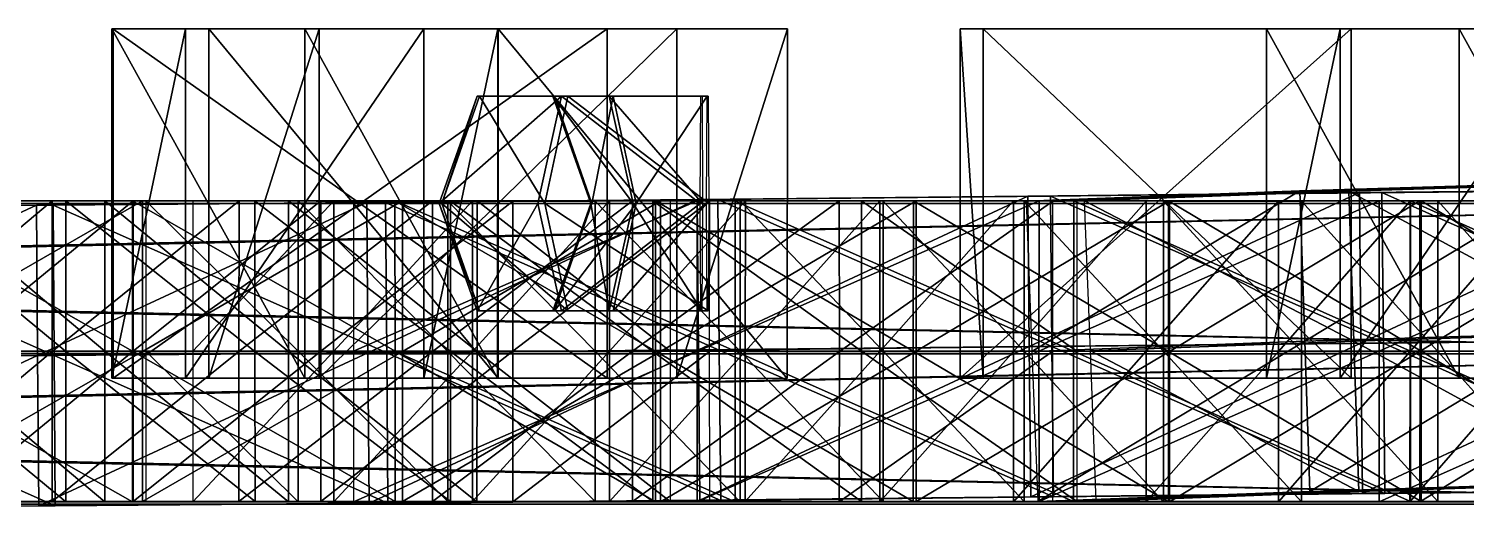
# Model space of a CAD drawing. Extents: x -19.9 to 19.9, y -0.9 to 0.5.
# Drawn here: x -5.544 to -1.533, y -0.859 to 0.488 of the extents above; entities that cross this region are included whole.
import ezdxf

# ---------------------------------------------------------------- set-up
doc = ezdxf.new("R2010")
doc.units = 0

# ---------------------------------------------------------------- blocks, each defined once
blk = doc.blocks.new('Cylinder_010_Cylinder_021')
mesh = blk.add_polyface()
corners = [(-3.9301, 0.487656, -2.436531), (-3.929927, -0.487716, -2.436224), (-5.308758, -0.487546, -3.232946), (-5.308637, 0.487882, -3.233216), (-5.309332, 0.487602, -1.640634), (-5.309088, -0.48747, -1.64092)]
mesh.append_faces([[corners[k] for k in face] for face in [(0, 1, 2), (0, 2, 3), (4, 5, 1), (4, 1, 0), (3, 2, 5), (3, 5, 4), (2, 1, 5), (0, 3, 4)]])
blk = doc.blocks.new('Cylinder_012_Cylinder_027')
mesh = blk.add_polyface()
corners = [(-4.774116, 0.487566, -6.815011), (-4.774213, -0.487567, -6.814941), (-4.236, -0.487627, -7.206044), (-4.235711, 0.487626, -7.206254), (-4.441497, -0.487628, -7.838738), (-4.441463, 0.487685, -7.838686), (-5.106657, -0.487685, -7.838561), (-5.106796, 0.487684, -7.838753), (-5.312214, -0.487686, -7.206199), (-5.312312, 0.487683, -7.20613)]
mesh.append_faces([[corners[k] for k in face] for face in [(0, 1, 2), (0, 2, 3), (3, 2, 4), (3, 4, 5), (5, 4, 6), (5, 6, 7), (2, 1, 8), (2, 8, 6), (6, 4, 2), (9, 8, 1), (9, 1, 0), (7, 6, 8), (7, 8, 9), (0, 3, 5), (0, 5, 7), (7, 9, 0)]])
blk = doc.blocks.new('Cylinder_025_Cylinder_026')
mesh = blk.add_polyface()
corners = [(-4.234879, 0.487496, 3.17496), (-4.234817, -0.487756, 3.174923), (-3.427716, -0.48793, 2.589065), (-3.42754, 0.4875, 2.588977), (-3.736157, -0.487783, 1.640006), (-3.73616, 0.487469, 1.64001), (-4.733552, -0.48775, 1.640181), (-4.733686, 0.48768, 1.640163), (-5.041942, -0.487756, 2.588665), (-5.041885, 0.487614, 2.588787)]
mesh.append_faces([[corners[k] for k in face] for face in [(0, 1, 2), (0, 2, 3), (3, 2, 4), (3, 4, 5), (5, 4, 6), (5, 6, 7), (2, 1, 8), (2, 8, 6), (6, 4, 2), (9, 8, 1), (9, 1, 0), (7, 6, 8), (7, 8, 9), (0, 3, 5), (0, 5, 7), (7, 9, 0)]])
blk = doc.blocks.new('Cylinder_15')
mesh = blk.add_polyface()
corners = [(-1.853935, 0.487446, -12.505883), (-1.854007, -0.487626, -12.50577), (-2.945234, -0.487684, -13.061962), (-2.945097, 0.487628, -13.061977), (-2.881007, 0.487688, -11.838905), (-2.881042, -0.487622, -11.838956)]
mesh.append_faces([[corners[k] for k in face] for face in [(0, 1, 2), (0, 2, 3), (4, 5, 1), (4, 1, 0), (3, 2, 5), (3, 5, 4), (2, 1, 5), (0, 3, 4)]])
blk = doc.blocks.new('Cylinder_25')
mesh = blk.add_polyface()
corners = [(-1.552496, 0.487686, 16.876183), (-1.552496, -0.487686, 16.876183), (-1.014473, -0.487686, 16.485287), (-1.01448, 0.487686, 16.485298), (-1.219978, -0.487686, 15.852816), (-1.219982, 0.487686, 15.85281), (-1.885022, -0.487686, 15.852821), (-1.885008, 0.487686, 15.852818), (-2.090522, -0.487686, 16.485296), (-2.090522, 0.487686, 16.485296)]
mesh.append_faces([[corners[k] for k in face] for face in [(0, 1, 2), (0, 2, 3), (3, 2, 4), (3, 4, 5), (5, 4, 6), (5, 6, 7), (2, 1, 8), (2, 8, 6), (6, 4, 2), (9, 8, 1), (9, 1, 0), (7, 6, 8), (7, 8, 9), (0, 3, 5), (0, 5, 7), (7, 9, 0)]])
blk = doc.blocks.new('NurbsCircle_NurbsCircle_020')
mesh = blk.add_polyface()
corners = [(-0.000002, -0.000122, -19.508322), (-19.508158, -0.000122, -19.508118), (-19.211432, -0.000115, -19.21167), (-0.000002, -0.00012, -19.088942), (0, -0.000122, -19.928183), (-19.804903, -0.000124, -19.804907), (0, -0.41976, -19.928177), (-19.804888, -0.419766, -19.805031), (0, -0.839402, -19.928154), (-19.804884, -0.839409, -19.805254), (-0.000002, -0.83941, -19.508417), (-19.508165, -0.839407, -19.508204), (0, -0.839408, -19.088911), (-19.211416, -0.839409, -19.211641), (0, -0.419762, -19.088926), (-19.211416, -0.419763, -19.211658), (-19.508535, -0.000125, -0.00003), (-19.088892, -0.000117, -0.000274), (-19.928183, -0.000124, 0.000094), (-19.928175, -0.419767, -0.000014), (-19.928175, -0.839403, -0.000002), (-19.508541, -0.839409, -0.000126), (-19.088907, -0.839416, 0.000106), (-19.0889, -0.419766, -0.000264), (-19.508165, -0.000126, 19.507933), (-19.21142, -0.000129, 19.21143), (-19.804884, -0.00013, 19.804907), (-19.80489, -0.419776, 19.804928), (-19.804884, -0.83941, 19.805067), (-19.508167, -0.839414, 19.508312), (-19.211416, -0.839416, 19.211571), (-19.21142, -0.419767, 19.211439), (0.000002, -0.000128, 19.50832), (0, -0.000128, 19.088814), (0.000002, -0.000128, 19.928061), (0, -0.419768, 19.928312), (0, -0.839416, 19.928202), (0, -0.839408, 19.508341), (0, -0.83941, 19.088964), (-0.000002, -0.419768, 19.08919), (19.508169, -0.000122, 19.508352), (19.211428, -0.000131, 19.211548), (19.804888, -0.000127, 19.805151), (19.804888, -0.419767, 19.805048), (19.804884, -0.839411, 19.805294), (19.508162, -0.839406, 19.508139), (19.211428, -0.839412, 19.211452), (19.211424, -0.419783, 19.211315), (19.508556, -0.000118, -0.000088), (19.08889, -0.000118, 0.000274), (19.928194, -0.000123, -0.000094), (19.928202, -0.419765, -0.000082), (19.928183, -0.839415, -0.000072), (19.508551, -0.83941, 0.000054), (19.088892, -0.839409, 0.000178), (19.088892, -0.419764, 0.000286), (19.508162, -0.000124, -19.508171), (19.211424, -0.000119, -19.211428), (19.804888, -0.000122, -19.80492), (19.804895, -0.419759, -19.804789), (19.804897, -0.839397, -19.805008), (19.50815, -0.839406, -19.508268), (19.211424, -0.839415, -19.21129), (19.211426, -0.419766, -19.211294)]
mesh.append_faces([[corners[k] for k in face] for face in [(0, 1, 2), (0, 2, 3), (4, 5, 1), (4, 1, 0), (6, 7, 5), (6, 5, 4), (8, 9, 7), (8, 7, 6), (10, 11, 9), (10, 9, 8), (12, 13, 11), (12, 11, 10), (14, 15, 13), (14, 13, 12), (3, 2, 15), (3, 15, 14), (1, 16, 17), (1, 17, 2), (5, 18, 16), (5, 16, 1), (7, 19, 18), (7, 18, 5), (9, 20, 19), (9, 19, 7), (11, 21, 20), (11, 20, 9), (13, 22, 21), (13, 21, 11), (15, 23, 22), (15, 22, 13), (2, 17, 23), (2, 23, 15), (16, 24, 25), (16, 25, 17), (18, 26, 24), (18, 24, 16), (19, 27, 26), (19, 26, 18), (20, 28, 27), (20, 27, 19), (21, 29, 28), (21, 28, 20), (22, 30, 29), (22, 29, 21), (23, 31, 30), (23, 30, 22), (17, 25, 31), (17, 31, 23), (24, 32, 33), (24, 33, 25), (26, 34, 32), (26, 32, 24), (27, 35, 34), (27, 34, 26), (28, 36, 35), (28, 35, 27), (29, 37, 36), (29, 36, 28), (30, 38, 37), (30, 37, 29), (31, 39, 38), (31, 38, 30), (25, 33, 39), (25, 39, 31), (32, 40, 41), (32, 41, 33), (34, 42, 40), (34, 40, 32), (35, 43, 42), (35, 42, 34), (36, 44, 43), (36, 43, 35), (37, 45, 44), (37, 44, 36), (38, 46, 45), (38, 45, 37), (39, 47, 46), (39, 46, 38), (33, 41, 47), (33, 47, 39), (40, 48, 49), (40, 49, 41), (42, 50, 48), (42, 48, 40), (43, 51, 50), (43, 50, 42), (44, 52, 51), (44, 51, 43), (45, 53, 52), (45, 52, 44), (46, 54, 53), (46, 53, 45), (47, 55, 54), (47, 54, 46), (41, 49, 55), (41, 55, 47), (48, 56, 57), (48, 57, 49), (50, 58, 56), (50, 56, 48), (51, 59, 58), (51, 58, 50), (52, 60, 59), (52, 59, 51), (53, 61, 60), (53, 60, 52), (54, 62, 61), (54, 61, 53), (55, 63, 62), (55, 62, 54), (49, 57, 63), (49, 63, 55), (56, 0, 3), (56, 3, 57), (58, 4, 0), (58, 0, 56), (59, 6, 4), (59, 4, 58), (60, 8, 6), (60, 6, 59), (61, 10, 8), (61, 8, 60), (62, 12, 10), (62, 10, 61), (63, 14, 12), (63, 12, 62), (57, 3, 14), (57, 14, 63)]])
blk = doc.blocks.new('NurbsPath_001_NurbsPath_002')
mesh = blk.add_polyface()
corners = [(-2.679892, 0.007349, -14.694789), (-1.928926, 0.03496, -14.558838), (-1.860494, 0.03457, -14.972998), (-2.598089, 0.007512, -15.106961), (-2.761333, 0.006905, -14.283016), (-1.997119, 0.03524, -14.144551), (-2.744935, -0.412596, -14.280466), (-1.983281, -0.384419, -14.142441), (-2.728658, -0.831965, -14.277806), (-1.96957, -0.80382, -14.140116), (-2.647095, -0.831394, -14.689538), (-1.901136, -0.803711, -14.554089), (-2.565646, -0.831175, -15.101108), (-1.832883, -0.803725, -14.968051), (-2.581924, -0.411445, -15.103807), (-1.84666, -0.384472, -14.970657), (-1.195341, 0.05775, -14.449759), (-1.140285, 0.057031, -14.866054), (-1.250647, 0.058053, -14.034012), (-1.239202, -0.361503, -14.032076), (-1.227395, -0.780754, -14.030052), (-1.172212, -0.781314, -14.445949), (-1.117329, -0.781651, -14.862045), (-1.128837, -0.362096, -14.863979), (-0.478897, 0.075683, -14.366166), (-0.436184, 0.075118, -14.783401), (-0.521732, 0.076473, -13.948477), (-0.512257, -0.343233, -13.946806), (-0.503196, -0.762936, -13.945134), (-0.460363, -0.763637, -14.362531), (-0.417535, -0.76407, -14.780202), (-0.427126, -0.344601, -14.781843)]
mesh.append_faces([[corners[k] for k in face] for face in [(0, 1, 2), (0, 2, 3), (4, 5, 1), (4, 1, 0), (6, 7, 5), (6, 5, 4), (8, 9, 7), (8, 7, 6), (10, 11, 9), (10, 9, 8), (12, 13, 11), (12, 11, 10), (14, 15, 13), (14, 13, 12), (3, 2, 15), (3, 15, 14), (1, 16, 17), (1, 17, 2), (5, 18, 16), (5, 16, 1), (7, 19, 18), (7, 18, 5), (9, 20, 19), (9, 19, 7), (11, 21, 20), (11, 20, 9), (13, 22, 21), (13, 21, 11), (15, 23, 22), (15, 22, 13), (2, 17, 23), (2, 23, 15), (16, 24, 25), (16, 25, 17), (18, 26, 24), (18, 24, 16), (19, 27, 26), (19, 26, 18), (20, 28, 27), (20, 27, 19), (21, 29, 28), (21, 28, 20), (22, 30, 29), (22, 29, 21), (23, 30, 22), (17, 25, 31), (17, 31, 23)]])
blk = doc.blocks.new('NurbsPath_003_NurbsPath_004')
mesh = blk.add_polyface()
corners = [(-4.579834, 0.007365, -10.252271), (-3.626369, 0.007326, -10.124521), (-3.573399, 0.007058, -10.540919), (-4.521641, 0.007211, -10.66772), (-4.637922, 0.007042, -9.836461), (-3.679458, 0.007125, -9.708239), (-4.638155, -0.412458, -9.836489), (-3.679567, -0.412492, -9.708262), (-4.637792, -0.832195, -9.83638), (-3.679208, -0.832111, -9.708282), (-4.579235, -0.832109, -10.251888), (-3.626358, -0.832027, -10.124448), (-4.521152, -0.831902, -10.667637), (-3.573271, -0.832062, -10.540784), (-4.521627, -0.412645, -10.667859), (-3.573277, -0.412324, -10.540701), (-2.676809, 0.007522, -10.008839), (-2.628471, 0.007249, -10.425822), (-2.724789, 0.007201, -9.59173), (-2.725368, -0.412419, -9.592182), (-2.724773, -0.832035, -9.591716), (-2.676558, -0.832191, -10.008816), (-2.628695, -0.831864, -10.42605), (-2.628823, -0.412247, -10.42591), (-1.775804, 0.007383, -9.487746), (-1.775803, -0.41223, -9.487415), (-1.776027, -0.832088, -9.487797)]
mesh.append_faces([[corners[k] for k in face] for face in [(0, 1, 2), (0, 2, 3), (4, 5, 1), (4, 1, 0), (6, 7, 5), (6, 5, 4), (8, 9, 7), (8, 7, 6), (10, 11, 9), (10, 9, 8), (12, 13, 11), (12, 11, 10), (14, 15, 13), (14, 13, 12), (3, 2, 15), (3, 15, 14), (1, 16, 17), (1, 17, 2), (5, 18, 16), (5, 16, 1), (7, 19, 18), (7, 18, 5), (9, 20, 19), (9, 19, 7), (11, 21, 20), (11, 20, 9), (13, 22, 21), (13, 21, 11), (15, 23, 22), (15, 22, 13), (2, 17, 23), (2, 23, 15), (19, 24, 18), (20, 25, 19), (21, 26, 20)]])
mesh = blk.add_polyface()
corners = [(-2.676809, 0.007522, -10.008839), (-1.732224, 0.007229, -9.905249), (-1.688655, 0.007198, -10.322454), (-2.628471, 0.007249, -10.425822), (-2.724789, 0.007201, -9.59173), (-1.775804, 0.007383, -9.487746), (-2.725368, -0.412419, -9.592182), (-1.775803, -0.41223, -9.487415), (-2.724773, -0.832035, -9.591716), (-1.776027, -0.832088, -9.487797), (-2.676558, -0.832191, -10.008816), (-1.732217, -0.832001, -9.905054), (-2.628695, -0.831864, -10.42605), (-1.688525, -0.832039, -10.322561), (-2.628823, -0.412247, -10.42591), (-1.68854, -0.412301, -10.322059), (-0.794087, 0.007293, -9.812357), (-0.754912, 0.007256, -10.230196), (-0.833017, 0.007447, -9.394573), (-0.833012, -0.412293, -9.394597), (-0.833234, -0.831909, -9.394984), (-0.793952, -0.832179, -9.812405), (-0.754774, -0.831976, -10.230546), (-0.754906, -0.41236, -10.230341), (0.172271, 0.007191, -10.148579), (0.137383, 0.007225, -9.730465), (0.102612, 0.007382, -9.312051), (0.102737, -0.412476, -9.31213), (0.102738, -0.831854, -9.311915), (0.137634, -0.832008, -9.730445)]
mesh.append_faces([[corners[k] for k in face] for face in [(0, 1, 2), (0, 2, 3), (4, 5, 1), (4, 1, 0), (6, 7, 5), (8, 9, 7), (10, 11, 9), (12, 13, 11), (12, 11, 10), (14, 15, 13), (14, 13, 12), (3, 2, 15), (3, 15, 14), (1, 16, 17), (1, 17, 2), (5, 18, 16), (5, 16, 1), (7, 19, 18), (7, 18, 5), (9, 20, 19), (9, 19, 7), (11, 21, 20), (11, 20, 9), (13, 22, 21), (13, 21, 11), (15, 23, 22), (15, 22, 13), (2, 17, 23), (2, 23, 15), (16, 24, 17), (18, 25, 16), (19, 26, 18), (20, 27, 19), (21, 28, 20), (22, 29, 21)]])
blk = doc.blocks.new('NurbsPath_004_NurbsPath_005')
mesh = blk.add_polyface()
corners = [(-2.724951, 0.02029, -4.751753), (-1.800202, 0.030236, -4.679734), (-1.768683, 0.030388, -5.098028), (-2.756708, 0.020256, -4.33358), (-1.831367, 0.03044, -4.261492), (-2.752355, -0.399356, -4.333319), (-1.82726, -0.389351, -4.260759), (-2.747884, -0.818966, -4.332935), (-1.822906, -0.808784, -4.26056), (-2.716478, -0.818994, -4.75141), (-1.79162, -0.808929, -4.679035), (-2.684837, -0.818898, -5.169941), (-1.759977, -0.809072, -5.097506), (-2.689301, -0.399407, -5.170563), (-1.764447, -0.389282, -5.097889), (-2.693539, 0.020444, -5.170584), (-0.881296, 0.039096, -4.613678), (-0.852991, 0.039246, -5.032156), (-0.909731, 0.039184, -4.194788), (-0.90585, -0.380606, -4.194654), (-0.901978, -0.799981, -4.194221), (-0.873662, -0.799832, -4.613235), (-0.845118, -0.800041, -5.03165), (-0.848762, -0.380128, -5.031718), (0.055361, 0.046833, -4.974715), (0.00576, 0.04696, -4.136546), (0.030731, 0.046926, -4.555211), (0.008682, -0.372772, -4.136251), (0.012082, -0.792148, -4.136129), (0.037182, -0.7923, -4.555209), (0.062148, -0.791977, -4.973753), (0.058638, -0.37278, -4.974357)]
mesh.append_faces([[corners[k] for k in face] for face in [(0, 1, 2), (3, 4, 1), (5, 6, 4), (7, 8, 6), (9, 10, 8), (11, 12, 10), (13, 14, 12), (15, 2, 14), (1, 16, 17), (1, 17, 2), (4, 18, 16), (4, 16, 1), (6, 19, 18), (6, 18, 4), (8, 20, 19), (8, 19, 6), (10, 21, 20), (10, 20, 8), (12, 22, 21), (12, 21, 10), (14, 23, 22), (14, 22, 12), (2, 17, 23), (2, 23, 14), (16, 24, 17), (18, 25, 26), (18, 26, 16), (19, 27, 25), (19, 25, 18), (20, 28, 27), (20, 27, 19), (21, 28, 20), (22, 29, 21), (23, 30, 22), (17, 31, 23)]])
mesh = blk.add_polyface()
corners = [(-6.422609, -0.010257, -4.981966), (-5.499041, -0.00427, -4.934233), (-5.476087, -0.004248, -5.353479), (-6.402638, -0.010596, -5.401206), (-6.44271, -0.010278, -4.56249), (-5.522224, -0.004173, -4.515417), (-6.440015, -0.430012, -4.562678), (-5.519537, -0.424029, -4.515246), (-6.437689, -0.849625, -4.562576), (-5.516375, -0.84352, -4.515069), (-6.417364, -0.849607, -4.981453), (-5.49319, -0.843616, -4.934009), (-6.397501, -0.849825, -5.400876), (-5.470236, -0.843594, -5.353249), (-6.400316, -0.430092, -5.400748), (-5.472922, -0.4241, -5.353359), (-4.575121, 0.002679, -4.880117), (-4.549067, 0.002586, -5.299357), (-4.601162, 0.002651, -4.461476), (-4.597768, -0.416724, -4.461113), (-4.594245, -0.836218, -4.461108), (-4.56796, -0.836309, -4.879805), (-4.542388, -0.836523, -5.298755), (-4.545551, -0.416788, -5.298875), (-3.650265, 0.010944, -4.819366), (-3.679173, 0.010914, -4.400544), (-3.675769, -0.408342, -4.400598), (-3.671537, -0.828192, -4.40022), (-3.642632, -0.828043, -4.818866)]
mesh.append_faces([[corners[k] for k in face] for face in [(0, 1, 2), (0, 2, 3), (4, 5, 1), (4, 1, 0), (6, 7, 5), (8, 9, 7), (10, 11, 9), (10, 9, 8), (12, 13, 11), (12, 11, 10), (14, 15, 13), (14, 13, 12), (3, 2, 15), (3, 15, 14), (1, 16, 17), (1, 17, 2), (5, 18, 16), (5, 16, 1), (7, 19, 18), (7, 18, 5), (9, 20, 19), (9, 19, 7), (11, 21, 20), (11, 20, 9), (13, 22, 21), (13, 21, 11), (15, 23, 22), (15, 22, 13), (2, 17, 23), (2, 23, 15), (18, 24, 16), (19, 25, 18), (20, 26, 19), (21, 27, 20), (22, 28, 21)]])
mesh = blk.add_polyface()
corners = [(-4.575121, 0.002679, -4.880117), (-3.650265, 0.010944, -4.819366), (-3.621361, 0.010977, -5.238011), (-4.549067, 0.002586, -5.299357), (-4.601162, 0.002651, -4.461476), (-3.679173, 0.010914, -4.400544), (-4.597768, -0.416724, -4.461113), (-3.675769, -0.408342, -4.400598), (-4.594245, -0.836218, -4.461108), (-3.671537, -0.828192, -4.40022), (-4.56796, -0.836309, -4.879805), (-3.642632, -0.828043, -4.818866), (-4.542388, -0.836523, -5.298755), (-3.613366, -0.828368, -5.237622), (-4.545551, -0.416788, -5.298875), (-3.617475, -0.408994, -5.238236), (-2.724951, 0.02029, -4.751753), (-2.693539, 0.020444, -5.170584), (-2.756708, 0.020256, -4.33358), (-2.752355, -0.399356, -4.333319), (-2.747884, -0.818966, -4.332935), (-2.716478, -0.818994, -4.75141), (-2.684837, -0.818898, -5.169941), (-2.689301, -0.399407, -5.170563), (-1.768683, 0.030388, -5.098028), (-1.800202, 0.030236, -4.679734), (-1.831367, 0.03044, -4.261492), (-1.82726, -0.389351, -4.260759), (-1.822906, -0.808784, -4.26056), (-1.79162, -0.808929, -4.679035), (-1.759977, -0.809072, -5.097506), (-1.764447, -0.389282, -5.097889)]
mesh.append_faces([[corners[k] for k in face] for face in [(0, 1, 2), (0, 2, 3), (4, 5, 1), (6, 7, 5), (8, 9, 7), (10, 11, 9), (12, 13, 11), (14, 15, 13), (14, 13, 12), (3, 2, 15), (3, 15, 14), (1, 16, 17), (1, 17, 2), (5, 18, 16), (5, 16, 1), (7, 19, 18), (7, 18, 5), (9, 20, 19), (9, 19, 7), (11, 21, 20), (11, 20, 9), (13, 22, 21), (13, 21, 11), (15, 23, 22), (15, 22, 13), (2, 17, 23), (2, 23, 15), (16, 24, 17), (18, 25, 16), (19, 26, 18), (20, 27, 19), (21, 28, 20), (22, 29, 21), (23, 30, 22), (17, 31, 23)]])
mesh = blk.add_polyface()
corners = [(-9.177086, -0.441712, -5.503768), (-8.251921, -0.438721, -5.476091), (-8.250541, -0.858811, -5.476132), (-8.267905, -0.019355, -5.056826), (-7.345603, -0.015526, -5.02289), (-7.328493, -0.015393, -5.44201), (-8.253766, -0.019699, -5.476425), (-8.28168, -0.019248, -4.637404), (-7.362247, -0.01542, -4.603345), (-8.279951, -0.438982, -4.63731), (-7.360515, -0.434919, -4.603197), (-8.278694, -0.858361, -4.637174), (-7.358659, -0.854532, -4.60322), (-8.264679, -0.858706, -5.056533), (-7.34143, -0.854516, -5.022398), (-7.324552, -0.854619, -5.441761), (-7.326404, -0.435244, -5.441975), (-6.422609, -0.010257, -4.981966), (-6.402638, -0.010596, -5.401206), (-6.44271, -0.010278, -4.56249), (-6.440015, -0.430012, -4.562678), (-6.437689, -0.849625, -4.562576), (-6.417364, -0.849607, -4.981453), (-6.397501, -0.849825, -5.400876), (-6.400316, -0.430092, -5.400748), (-5.522224, -0.004173, -4.515417), (-5.519537, -0.424029, -4.515246)]
mesh.append_faces([[corners[k] for k in face] for face in [(0, 1, 2), (3, 4, 5), (3, 5, 6), (7, 8, 4), (7, 4, 3), (9, 10, 8), (9, 8, 7), (11, 12, 10), (11, 10, 9), (13, 14, 12), (13, 12, 11), (2, 15, 14), (2, 14, 13), (1, 16, 15), (1, 15, 2), (6, 5, 16), (6, 16, 1), (4, 17, 18), (4, 18, 5), (8, 19, 17), (8, 17, 4), (10, 20, 19), (10, 19, 8), (12, 21, 20), (12, 20, 10), (14, 22, 21), (14, 21, 12), (15, 23, 22), (15, 22, 14), (16, 24, 23), (16, 23, 15), (5, 18, 24), (5, 24, 16), (20, 25, 19), (21, 26, 20)]])
blk = doc.blocks.new('NurbsPath_006_NurbsPath_007')
mesh = blk.add_polyface()
corners = [(-5.976047, 0.007124, -0.048292), (-5.240987, 0.007105, -0.076334), (-5.255209, 0.007187, -0.495906), (-5.994088, 0.007326, -0.467668), (-5.958122, 0.00716, 0.370726), (-5.227118, 0.007259, 0.342756), (-5.958236, -0.412697, 0.370761), (-5.226755, -0.412595, 0.342856), (-5.957998, -0.831719, 0.370741), (-5.226869, -0.831735, 0.342652), (-5.976034, -0.832111, -0.048817), (-5.240741, -0.832129, -0.076439), (-5.993846, -0.832026, -0.467593), (-5.254846, -0.832284, -0.495949), (-5.993847, -0.412649, -0.467748), (-5.254854, -0.412429, -0.495568), (-4.511839, 0.00721, -0.098126), (-4.522368, 0.007294, -0.517537), (-4.501071, 0.007367, 0.321405), (-4.501073, -0.412488, 0.321501), (-4.501304, -0.831748, 0.321474), (-4.511594, -0.832022, -0.09817), (-4.522247, -0.831943, -0.517521), (-4.522251, -0.412442, -0.517438), (-3.795805, 0.007164, -0.53262), (-3.795677, -0.832308, -0.532847), (-3.795677, -0.412214, -0.53306)]
mesh.append_faces([[corners[k] for k in face] for face in [(0, 1, 2), (0, 2, 3), (4, 5, 1), (4, 1, 0), (6, 7, 5), (6, 5, 4), (8, 9, 7), (8, 7, 6), (10, 11, 9), (10, 9, 8), (12, 13, 11), (12, 11, 10), (14, 15, 13), (14, 13, 12), (3, 2, 15), (3, 15, 14), (1, 16, 17), (1, 17, 2), (5, 18, 16), (5, 16, 1), (7, 19, 18), (7, 18, 5), (9, 20, 19), (9, 19, 7), (11, 21, 20), (11, 20, 9), (13, 22, 21), (13, 21, 11), (15, 23, 22), (15, 22, 13), (2, 17, 23), (2, 23, 15), (16, 24, 17), (23, 25, 22), (17, 26, 23)]])
mesh = blk.add_polyface()
corners = [(-4.511839, 0.00721, -0.098126), (-3.788731, 0.0072, -0.113371), (-3.795805, 0.007164, -0.53262), (-4.501071, 0.007367, 0.321405), (-3.781304, 0.007356, 0.30624), (-4.501073, -0.412488, 0.321501), (-3.781536, -0.412738, 0.306216), (-4.501304, -0.831748, 0.321474), (-3.781178, -0.832237, 0.306373), (-4.511594, -0.832022, -0.09817), (-3.788366, -0.831914, -0.113296), (-4.522247, -0.831943, -0.517521), (-3.795677, -0.832308, -0.532847), (-4.522251, -0.412442, -0.517438), (-3.795677, -0.412214, -0.53306), (-4.522368, 0.007294, -0.517537), (-3.072006, 0.007194, -0.122669), (-3.075976, 0.007276, -0.54242), (-3.068034, 0.007586, 0.296725), (-3.068032, -0.412389, 0.296821), (-3.068027, -0.831887, 0.296676), (-3.07188, -0.832041, -0.122714), (-3.076209, -0.831958, -0.542411), (-3.07621, -0.41246, -0.542624), (-2.363721, 0.007274, -0.546762), (-2.362731, 0.00731, -0.127166), (-2.361495, -0.832126, 0.292388), (-2.362604, -0.832045, -0.127212), (-2.363834, -0.832199, -0.54687), (-2.363716, -0.412583, -0.546965)]
mesh.append_faces([[corners[k] for k in face] for face in [(0, 1, 2), (3, 4, 1), (3, 1, 0), (5, 6, 4), (5, 4, 3), (7, 8, 6), (7, 6, 5), (9, 10, 8), (9, 8, 7), (11, 12, 10), (11, 10, 9), (13, 14, 12), (15, 2, 14), (1, 16, 17), (1, 17, 2), (4, 18, 16), (4, 16, 1), (6, 19, 18), (6, 18, 4), (8, 20, 19), (8, 19, 6), (10, 21, 20), (10, 20, 8), (12, 22, 21), (12, 21, 10), (14, 23, 22), (14, 22, 12), (2, 17, 23), (2, 23, 14), (16, 24, 17), (18, 25, 16), (21, 26, 20), (22, 27, 21), (23, 28, 22), (17, 29, 23)]])
mesh = blk.add_polyface()
corners = [(-3.072006, 0.007194, -0.122669), (-2.362731, 0.00731, -0.127166), (-2.363721, 0.007274, -0.546762), (-3.068034, 0.007586, 0.296725), (-2.361499, 0.007226, 0.292374), (-3.068032, -0.412389, 0.296821), (-2.361261, -0.412511, 0.292534), (-3.068027, -0.831887, 0.296676), (-2.361495, -0.832126, 0.292388), (-3.07188, -0.832041, -0.122714), (-2.362604, -0.832045, -0.127212), (-3.076209, -0.831958, -0.542411), (-2.363834, -0.832199, -0.54687), (-3.07621, -0.41246, -0.542624), (-2.363716, -0.412583, -0.546965), (-3.075976, 0.007276, -0.54242), (-1.660546, 0.00731, -0.126678), (-1.659033, 0.007511, -0.546305), (-1.662417, 0.007226, 0.293066), (-1.662176, -0.412212, 0.292866), (-1.662292, -0.832247, 0.292959), (-1.660779, -0.832105, -0.126668), (-1.659148, -0.83196, -0.546114), (-1.659388, -0.412224, -0.546392), (-0.962501, 0.007156, -0.54153), (-0.966642, 0.007429, -0.121576), (-0.971015, 0.00711, 0.29802), (-0.971125, -0.832304, 0.297852), (-0.970895, -0.412566, 0.298176), (-0.966989, -0.831923, -0.121926), (-0.962737, -0.832376, -0.541282), (-0.962853, -0.412343, -0.541738)]
mesh.append_faces([[corners[k] for k in face] for face in [(0, 1, 2), (3, 4, 1), (5, 6, 4), (5, 4, 3), (7, 8, 6), (7, 6, 5), (9, 10, 8), (11, 12, 10), (13, 14, 12), (15, 2, 14), (1, 16, 17), (1, 17, 2), (4, 18, 16), (4, 16, 1), (6, 19, 18), (6, 18, 4), (8, 20, 19), (8, 19, 6), (10, 21, 20), (10, 20, 8), (12, 22, 21), (12, 21, 10), (14, 23, 22), (14, 22, 12), (2, 17, 23), (2, 23, 14), (16, 24, 17), (18, 25, 16), (19, 26, 18), (20, 27, 28), (20, 28, 19), (21, 27, 20), (22, 29, 21), (23, 30, 22), (17, 31, 23)]])
mesh = blk.add_polyface()
corners = [(-1.660546, 0.00731, -0.126678), (-0.966642, 0.007429, -0.121576), (-0.962501, 0.007156, -0.54153), (-1.662417, 0.007226, 0.293066), (-0.971015, 0.00711, 0.29802), (-1.662176, -0.412212, 0.292866), (-0.970895, -0.412566, 0.298176), (-1.660779, -0.832105, -0.126668), (-0.966989, -0.831923, -0.121926), (-0.971125, -0.832304, 0.297852), (-1.659148, -0.83196, -0.546114), (-0.962737, -0.832376, -0.541282), (-1.659388, -0.412224, -0.546392), (-0.962853, -0.412343, -0.541738), (-1.659033, 0.007511, -0.546305), (-0.281003, 0.007078, -0.112814), (-0.274605, 0.007162, -0.532146), (-0.287999, 0.007294, 0.30669), (-0.287643, -0.412563, 0.30697), (-0.287757, -0.832001, 0.306827), (-0.281355, -0.832214, -0.112924), (-0.274715, -0.832311, -0.532492), (-0.274363, -0.412394, -0.532227), (0.404314, 0.00729, -0.519828), (0.386981, 0.007182, 0.319322), (0.39541, 0.007384, -0.100284), (0.387107, -0.412377, 0.319122), (0.386869, -0.832351, 0.319214), (0.39542, -0.831968, -0.100512), (0.404324, -0.831947, -0.520112), (0.4042, -0.41197, -0.519972)]
mesh.append_faces([[corners[k] for k in face] for face in [(0, 1, 2), (3, 4, 1), (5, 6, 4), (7, 8, 9), (10, 11, 8), (12, 13, 11), (14, 2, 13), (1, 15, 16), (1, 16, 2), (4, 17, 15), (4, 15, 1), (6, 18, 17), (6, 17, 4), (9, 19, 18), (9, 18, 6), (8, 20, 19), (8, 19, 9), (11, 21, 20), (11, 20, 8), (13, 22, 21), (13, 21, 11), (2, 16, 22), (2, 22, 13), (15, 23, 16), (17, 24, 25), (17, 25, 15), (18, 26, 24), (18, 24, 17), (19, 27, 26), (19, 26, 18), (20, 28, 27), (20, 27, 19), (21, 28, 20), (22, 29, 21), (16, 30, 22)]])
blk = doc.blocks.new('NurbsPath_011_NurbsPath_012')
mesh = blk.add_polyface()
corners = [(-6.452138, 0.007372, 4.714024), (-5.965064, 0.007262, 4.729688), (-5.949949, 0.00723, 4.310446), (-6.463792, 0.00705, 5.133661), (-5.980653, 0.007178, 5.149226), (-6.46362, -0.412567, 5.133279), (-5.980658, -0.412556, 5.148961), (-6.463914, -0.832124, 5.133374), (-5.980421, -0.831936, 5.148879), (-6.452202, -0.832099, 4.713921), (-5.965246, -0.831849, 4.729759), (-6.440784, -0.832133, 4.294527), (-5.949776, -0.831888, 4.310518), (-6.440721, -0.41228, 4.294548), (-5.950009, -0.412269, 4.310605), (-6.440722, 0.006977, 4.294394), (-5.459423, 0.007156, 4.750658), (-5.440671, 0.007123, 4.331398), (-5.478711, 0.007192, 5.169743), (-5.478651, -0.412601, 5.169837), (-5.478713, -0.831982, 5.169873), (-5.45961, -0.832373, 4.750431), (-5.440496, -0.83229, 4.331347), (-5.440671, -0.412672, 4.331551), (-4.913006, 0.007138, 4.357243), (-4.935273, 0.007292, 4.776403), (-4.957842, -0.412705, 5.195545), (-4.957602, 0.007268, 5.195389), (-4.958082, -0.832026, 5.195403), (-4.935397, -0.83212, 4.776478), (-4.91295, -0.831975, 4.357313), (-4.913125, -0.412538, 4.357518)]
mesh.append_faces([[corners[k] for k in face] for face in [(0, 1, 2), (3, 4, 1), (5, 6, 4), (7, 8, 6), (9, 10, 8), (11, 12, 10), (13, 14, 12), (13, 12, 11), (15, 2, 14), (1, 16, 17), (1, 17, 2), (4, 18, 16), (4, 16, 1), (6, 19, 18), (6, 18, 4), (8, 20, 19), (8, 19, 6), (10, 21, 20), (10, 20, 8), (12, 22, 21), (12, 21, 10), (14, 23, 22), (14, 22, 12), (2, 17, 23), (2, 23, 14), (16, 24, 17), (18, 25, 16), (19, 26, 27), (19, 27, 18), (20, 28, 26), (20, 26, 19), (21, 28, 20), (22, 29, 21), (23, 30, 22), (17, 31, 23)]])
mesh = blk.add_polyface()
corners = [(-5.459423, 0.007156, 4.750658), (-4.935273, 0.007292, 4.776403), (-4.913006, 0.007138, 4.357243), (-5.478711, 0.007192, 5.169743), (-4.957602, 0.007268, 5.195389), (-5.45961, -0.832373, 4.750431), (-4.935397, -0.83212, 4.776478), (-4.958082, -0.832026, 5.195403), (-5.440496, -0.83229, 4.331347), (-4.91295, -0.831975, 4.357313), (-5.440671, -0.412672, 4.331551), (-4.913125, -0.412538, 4.357518), (-5.440671, 0.007123, 4.331398), (-4.392735, 0.007611, 4.807285), (-4.367425, 0.007101, 4.388343), (-4.417984, 0.007349, 5.226286), (-4.957842, -0.412705, 5.195545), (-4.417868, -0.412507, 5.226263), (-4.41793, -0.831886, 5.225821), (-4.392738, -0.832097, 4.807478), (-4.367252, -0.831956, 4.388292), (-4.367128, -0.412516, 4.388379), (-3.831388, 0.007337, 4.843421), (-3.803037, 0.007182, 4.424695), (-3.859739, 0.007312, 5.262259), (-3.859978, -0.412185, 5.262177), (-3.860041, -0.831804, 5.262096), (-3.831391, -0.832194, 4.843251), (-3.803103, -0.831931, 4.424592), (-3.802922, -0.412493, 4.424554)]
mesh.append_faces([[corners[k] for k in face] for face in [(0, 1, 2), (3, 4, 1), (5, 6, 7), (8, 9, 6), (10, 11, 9), (12, 2, 11), (1, 13, 14), (1, 14, 2), (4, 15, 13), (4, 13, 1), (16, 17, 15), (16, 15, 4), (7, 18, 17), (7, 17, 16), (6, 19, 18), (6, 18, 7), (9, 20, 19), (9, 19, 6), (11, 21, 20), (11, 20, 9), (2, 14, 21), (2, 21, 11), (13, 22, 23), (13, 23, 14), (15, 24, 22), (15, 22, 13), (17, 25, 24), (17, 24, 15), (18, 26, 25), (18, 25, 17), (19, 27, 26), (19, 26, 18), (20, 27, 19), (21, 28, 20), (14, 29, 21)]])
mesh = blk.add_polyface()
corners = [(-4.367252, -0.831956, 4.388292), (-3.803103, -0.831931, 4.424592), (-3.831391, -0.832194, 4.843251), (-4.367128, -0.412516, 4.388379), (-3.802922, -0.412493, 4.424554), (-4.367425, 0.007101, 4.388343), (-3.803037, 0.007182, 4.424695), (-3.831388, 0.007337, 4.843421), (-3.251654, 0.007184, 4.884507), (-3.220798, 0.007269, 4.466127), (-3.859739, 0.007312, 5.262259), (-3.282508, 0.007694, 5.302947), (-3.859978, -0.412185, 5.262177), (-3.282453, -0.412695, 5.302983), (-3.860041, -0.831804, 5.262096), (-3.282572, -0.832073, 5.302842), (-3.251538, -0.832408, 4.884459), (-3.220564, -0.831845, 4.465959), (-3.220563, -0.412407, 4.466162), (-2.653115, 0.006914, 4.930429), (-2.619756, 0.007358, 4.512094), (-2.686592, 0.006951, 5.348705), (-2.686831, -0.412189, 5.348981), (-2.686954, -0.832224, 5.34878), (-2.652998, -0.832317, 4.930439), (-2.61958, -0.831993, 4.512163), (-2.620052, -0.41214, 4.512491)]
mesh.append_faces([[corners[k] for k in face] for face in [(0, 1, 2), (3, 4, 1), (5, 6, 4), (7, 8, 9), (7, 9, 6), (10, 11, 8), (10, 8, 7), (12, 13, 11), (12, 11, 10), (14, 15, 13), (14, 13, 12), (2, 16, 15), (2, 15, 14), (1, 17, 16), (1, 16, 2), (4, 18, 17), (4, 17, 1), (6, 9, 18), (6, 18, 4), (8, 19, 20), (8, 20, 9), (11, 21, 19), (11, 19, 8), (13, 22, 21), (13, 21, 11), (15, 23, 22), (15, 22, 13), (16, 24, 23), (16, 23, 15), (17, 25, 24), (17, 24, 16), (18, 26, 25), (18, 25, 17), (9, 20, 26), (9, 26, 18)]])
blk = doc.blocks.new('NurbsPath_013_NurbsPath_014')
mesh = blk.add_polyface()
corners = [(-6.770976, 0.007178, 14.553493), (-6.290776, 0.007158, 14.525583), (-6.318428, 0.007423, 14.106853), (-6.791944, 0.007083, 14.134474), (-6.749649, 0.007152, 14.972523), (-6.263124, 0.007252, 14.944201), (-6.749882, -0.412524, 14.972493), (-6.263352, -0.412427, 14.943992), (-6.749399, -0.8322, 14.972599), (-6.26335, -0.83228, 14.944149), (-6.770615, -0.832174, 14.553811), (-6.29053, -0.832137, 14.525663), (-6.792172, -0.832213, 14.134539), (-6.318415, -0.831993, 14.106929), (-6.792179, -0.412593, 14.134442), (-6.318549, -0.412374, 14.107062), (-5.798133, 0.006661, 14.489271), (-5.832004, 0.007221, 14.071136), (-5.764631, 0.007227, 14.907402), (-5.764507, -0.412209, 14.907436), (-5.764497, -0.832122, 14.907234), (-5.798246, -0.831798, 14.489403), (-5.831985, -0.83243, 14.070908), (-5.831988, -0.412517, 14.070578), (-5.292701, 0.007227, 14.444973), (-5.332056, 0.007431, 14.027033), (-5.2531, 0.007201, 14.862445), (-5.253105, -0.412119, 14.862718), (-5.253329, -0.831916, 14.862329), (-5.292577, -0.832245, 14.445049), (-5.332281, -0.832221, 14.02704), (-5.332168, -0.412068, 14.027065), (-4.819197, -0.832135, 13.97526)]
mesh.append_faces([[corners[k] for k in face] for face in [(0, 1, 2), (0, 2, 3), (4, 5, 1), (4, 1, 0), (6, 7, 5), (6, 5, 4), (8, 9, 7), (8, 7, 6), (10, 11, 9), (10, 9, 8), (12, 13, 11), (12, 11, 10), (14, 15, 13), (3, 2, 15), (1, 16, 17), (1, 17, 2), (5, 18, 16), (5, 16, 1), (7, 19, 18), (7, 18, 5), (9, 20, 19), (9, 19, 7), (11, 21, 20), (11, 20, 9), (13, 22, 21), (13, 21, 11), (15, 23, 22), (15, 22, 13), (2, 17, 23), (2, 23, 15), (16, 24, 25), (16, 25, 17), (18, 26, 24), (18, 24, 16), (19, 27, 26), (19, 26, 18), (20, 28, 27), (20, 27, 19), (21, 29, 28), (21, 28, 20), (22, 30, 29), (22, 29, 21), (23, 31, 30), (23, 30, 22), (17, 25, 31), (17, 31, 23), (31, 32, 30)]])
mesh = blk.add_polyface()
corners = [(-5.292701, 0.007227, 14.444973), (-4.774354, 0.007134, 14.392401), (-4.819561, 0.007336, 13.975063), (-5.332056, 0.007431, 14.027033), (-5.2531, 0.007201, 14.862445), (-4.729383, 0.007224, 14.80961), (-5.253105, -0.412119, 14.862718), (-4.7295, -0.41233, 14.809705), (-5.253329, -0.831916, 14.862329), (-4.729603, -0.83201, 14.809322), (-5.292577, -0.832245, 14.445049), (-4.774697, -0.832161, 14.392344), (-5.332281, -0.832221, 14.02704), (-4.819197, -0.832135, 13.97526), (-5.332168, -0.412068, 14.027065), (-4.819325, -0.412581, 13.975519), (-4.243572, 0.00733, 14.331648), (-4.293438, 0.007357, 13.914945), (-4.193456, 0.007068, 14.748013), (-4.193101, -0.412433, 14.748411), (-4.193093, -0.832168, 14.748153), (-4.243324, -0.832084, 14.331855), (-4.293552, -0.832177, 13.915192), (-4.293317, -0.41262, 13.9151), (-3.699396, 0.007228, 14.26294), (-3.754518, 0.007193, 13.846663), (-3.644272, 0.007197, 14.679093), (-3.644388, -0.41248, 14.679071), (-3.644259, -0.832096, 14.678986), (-3.699392, -0.832306, 14.263186), (-3.754753, -0.832042, 13.847028), (-3.754512, -0.412306, 13.84682)]
mesh.append_faces([[corners[k] for k in face] for face in [(0, 1, 2), (0, 2, 3), (4, 5, 1), (4, 1, 0), (6, 7, 5), (6, 5, 4), (8, 9, 7), (8, 7, 6), (10, 11, 9), (10, 9, 8), (12, 13, 11), (12, 11, 10), (14, 15, 13), (3, 2, 15), (3, 15, 14), (1, 16, 17), (1, 17, 2), (5, 18, 16), (5, 16, 1), (7, 19, 18), (7, 18, 5), (9, 20, 19), (9, 19, 7), (11, 21, 20), (11, 20, 9), (13, 22, 21), (13, 21, 11), (15, 23, 22), (15, 22, 13), (2, 17, 23), (2, 23, 15), (16, 24, 25), (16, 25, 17), (18, 26, 24), (18, 24, 16), (19, 27, 26), (19, 26, 18), (20, 28, 27), (20, 27, 19), (21, 29, 28), (21, 28, 20), (22, 30, 29), (22, 29, 21), (23, 31, 30), (23, 30, 22), (17, 25, 31), (17, 31, 23)]])
blk = doc.blocks.new('NurbsPath_016_NurbsPath_017')
mesh = blk.add_polyface()
corners = [(-5.151411, 0.00741, 9.231417), (-4.742597, 0.007074, 9.175402), (-4.792354, 0.007338, 8.758829), (-5.216569, 0.00702, 8.817234), (-5.08602, 0.007381, 9.646259), (-4.693437, 0.007228, 9.59246), (-5.086379, -0.412236, 9.646295), (-4.693551, -0.412508, 9.592199), (-5.086141, -0.83251, 9.646509), (-4.693427, -0.832364, 9.592051), (-5.151409, -0.832063, 9.231727), (-4.74307, -0.832219, 9.175533), (-5.216562, -0.831916, 8.817184), (-4.792231, -0.832311, 8.758895), (-5.216805, -0.412717, 8.817029), (-4.792355, -0.412456, 8.758918), (-4.340211, 0.007169, 9.135622), (-4.374582, 0.007012, 8.717418), (-4.306315, 0.007318, 9.553461), (-4.306197, -0.412534, 9.553672), (-4.306431, -0.832032, 9.553645), (-4.340801, -0.832365, 9.13545), (-4.374459, -0.831983, 8.717252), (-4.374462, -0.412485, 8.717336), (-3.943767, 0.007209, 9.109913), (-3.963947, 0.006996, 8.690804), (-3.923713, 0.007247, 9.529268), (-3.923708, -0.412313, 9.529183), (-3.943529, -0.832202, 9.109875), (-3.92347, -0.83193, 9.529164), (-3.963823, -0.832, 8.690879), (-3.963822, -0.412086, 8.69084)]
mesh.append_faces([[corners[k] for k in face] for face in [(0, 1, 2), (0, 2, 3), (4, 5, 1), (4, 1, 0), (6, 7, 5), (6, 5, 4), (8, 9, 7), (8, 7, 6), (10, 11, 9), (10, 9, 8), (12, 13, 11), (12, 11, 10), (14, 15, 13), (14, 13, 12), (3, 2, 15), (3, 15, 14), (1, 16, 17), (1, 17, 2), (5, 18, 16), (5, 16, 1), (7, 19, 18), (7, 18, 5), (9, 20, 19), (9, 19, 7), (11, 21, 20), (11, 20, 9), (13, 22, 21), (13, 21, 11), (15, 23, 22), (15, 22, 13), (2, 17, 23), (2, 23, 15), (16, 24, 25), (16, 25, 17), (18, 26, 24), (18, 24, 16), (19, 27, 26), (19, 26, 18), (20, 27, 19), (21, 28, 29), (21, 29, 20), (22, 30, 28), (22, 28, 21), (23, 31, 30), (23, 30, 22), (17, 25, 31), (17, 31, 23)]])
mesh = blk.add_polyface()
corners = [(-4.306431, -0.832032, 9.553645), (-3.92347, -0.83193, 9.529164), (-3.923708, -0.412313, 9.529183), (-3.943767, 0.007209, 9.109913), (-3.551953, 0.007142, 9.097535), (-3.559012, 0.007286, 8.67804), (-3.963947, 0.006996, 8.690804), (-3.923713, 0.007247, 9.529268), (-3.544534, 0.007178, 9.517216), (-3.545005, -0.412675, 9.517012), (-3.545123, -0.831997, 9.517046), (-3.943529, -0.832202, 9.109875), (-3.552182, -0.832213, 9.097427), (-3.963823, -0.832, 8.690879), (-3.559132, -0.832305, 8.678226), (-3.963822, -0.412086, 8.69084), (-3.559132, -0.412333, 8.678135), (-3.164741, 0.007499, 9.096569), (-3.16012, 0.00675, 8.677029), (-3.169245, 0.007178, 9.516223), (-3.169366, -0.412561, 9.516495), (-3.169363, -0.832297, 9.516473), (-3.164618, -0.831736, 9.09652), (-3.160232, -0.83201, 8.677042), (-3.159998, -0.412335, 8.676889), (-2.78166, 0.007564, 9.105995), (-2.766309, 0.00717, 8.6866), (-2.796415, 0.007185, 9.525343), (-2.796528, -0.412555, 9.525199), (-2.796648, -0.832111, 9.525528), (-2.781774, -0.83197, 9.106068), (-2.766426, -0.831945, 8.686548), (-2.766429, -0.412149, 8.686514)]
mesh.append_faces([[corners[k] for k in face] for face in [(0, 1, 2), (3, 4, 5), (3, 5, 6), (7, 8, 4), (7, 4, 3), (2, 9, 8), (2, 8, 7), (1, 10, 9), (1, 9, 2), (11, 12, 10), (11, 10, 1), (13, 14, 12), (13, 12, 11), (15, 16, 14), (15, 14, 13), (6, 5, 16), (6, 16, 15), (4, 17, 18), (4, 18, 5), (8, 19, 17), (8, 17, 4), (9, 20, 19), (9, 19, 8), (10, 21, 20), (10, 20, 9), (12, 22, 21), (12, 21, 10), (14, 23, 22), (14, 22, 12), (16, 24, 23), (16, 23, 14), (5, 18, 24), (5, 24, 16), (17, 25, 26), (17, 26, 18), (19, 27, 25), (19, 25, 17), (20, 28, 27), (20, 27, 19), (21, 29, 28), (21, 28, 20), (22, 30, 29), (22, 29, 21), (23, 31, 30), (23, 30, 22), (24, 31, 23), (18, 32, 24)]])
mesh = blk.add_polyface()
corners = [(-3.159998, -0.412335, 8.676889), (-2.766429, -0.412149, 8.686514), (-2.766426, -0.831945, 8.686548), (-3.16012, 0.00675, 8.677029), (-2.766309, 0.00717, 8.6866), (-2.78166, 0.007564, 9.105995), (-2.402097, 0.007218, 9.123989), (-2.377568, 0.007064, 8.705188), (-2.796415, 0.007185, 9.525343), (-2.426384, 0.007075, 9.54303), (-2.796528, -0.412555, 9.525199), (-2.425906, -0.412364, 9.543062), (-2.796648, -0.832111, 9.525528), (-2.426021, -0.831801, 9.542921), (-2.781774, -0.83197, 9.106068), (-2.401971, -0.832077, 9.123999), (-2.377684, -0.832114, 8.705261), (-2.377685, -0.412196, 8.704927), (-2.025326, 0.007415, 9.149768), (-1.993297, 0.006899, 8.731139), (-2.057482, 0.007447, 9.568274), (-2.057239, -0.412526, 9.568192), (-2.057478, -0.832321, 9.568286), (-2.025326, -0.832118, 9.149899), (-1.993053, -0.832153, 8.731153), (-1.992935, -0.41248, 8.731475), (-1.651109, 0.007495, 9.181849), (-1.612402, 0.007221, 8.763981), (-1.690048, 0.007113, 9.599593), (-1.690049, -0.412564, 9.599566), (-1.690167, -0.832063, 9.599721), (-1.651584, -0.832099, 9.182094), (-1.61252, -0.831955, 8.763991), (-1.612402, -0.412518, 8.764019)]
mesh.append_faces([[corners[k] for k in face] for face in [(0, 1, 2), (3, 4, 1), (5, 6, 7), (5, 7, 4), (8, 9, 6), (8, 6, 5), (10, 11, 9), (10, 9, 8), (12, 13, 11), (12, 11, 10), (14, 15, 13), (14, 13, 12), (2, 16, 15), (2, 15, 14), (1, 17, 16), (1, 16, 2), (4, 7, 17), (4, 17, 1), (6, 18, 19), (6, 19, 7), (9, 20, 18), (9, 18, 6), (11, 21, 20), (11, 20, 9), (13, 22, 21), (13, 21, 11), (15, 23, 22), (15, 22, 13), (16, 24, 23), (16, 23, 15), (17, 25, 24), (17, 24, 16), (7, 19, 25), (7, 25, 17), (18, 26, 27), (18, 27, 19), (20, 28, 26), (20, 26, 18), (21, 29, 28), (21, 28, 20), (22, 30, 29), (22, 29, 21), (23, 31, 30), (23, 30, 22), (24, 31, 23), (25, 32, 24), (19, 33, 25)]])
mesh = blk.add_polyface()
corners = [(-1.993053, -0.832153, 8.731153), (-1.61252, -0.831955, 8.763991), (-1.651584, -0.832099, 9.182094), (-1.992935, -0.41248, 8.731475), (-1.612402, -0.412518, 8.764019), (-1.993297, 0.006899, 8.731139), (-1.612402, 0.007221, 8.763981), (-1.651109, 0.007495, 9.181849), (-1.28002, 0.007339, 9.218857), (-1.235837, 0.007245, 8.801619), (-1.690048, 0.007113, 9.599593), (-1.324209, 0.007314, 9.636259), (-1.690049, -0.412564, 9.599566), (-1.324326, -0.412303, 9.636059), (-1.690167, -0.832063, 9.599721), (-1.323965, -0.832397, 9.636395), (-1.279778, -0.831954, 9.218746), (-1.235833, -0.831989, 8.801634), (-1.235596, -0.41243, 8.801541), (-0.910277, 0.007067, 9.260137), (-0.861805, 0.00727, 8.843358), (-0.958751, 0.007221, 9.677039), (-0.958748, -0.412397, 9.676956), (-0.958749, -0.83243, 9.67735), (-0.910034, -0.831867, 9.260272), (-0.861685, -0.832021, 8.843904), (-0.861921, -0.412522, 8.843391), (-0.491009, 0.007181, 8.888049), (-0.594151, 0.007072, 9.721091), (-0.54258, 0.006917, 9.304688), (-0.594148, -0.412425, 9.72095), (-0.594149, -0.832043, 9.721107), (-0.542696, -0.832435, 9.304527), (-0.490772, -0.832053, 8.88818), (-0.491009, -0.412256, 8.887963)]
mesh.append_faces([[corners[k] for k in face] for face in [(0, 1, 2), (3, 4, 1), (5, 6, 4), (7, 8, 9), (7, 9, 6), (10, 11, 8), (10, 8, 7), (12, 13, 11), (12, 11, 10), (14, 15, 13), (14, 13, 12), (2, 16, 15), (2, 15, 14), (1, 17, 16), (1, 16, 2), (4, 18, 17), (4, 17, 1), (6, 9, 18), (6, 18, 4), (8, 19, 20), (8, 20, 9), (11, 21, 19), (11, 19, 8), (13, 22, 21), (13, 21, 11), (15, 23, 22), (15, 22, 13), (16, 24, 23), (16, 23, 15), (17, 25, 24), (17, 24, 16), (18, 26, 25), (18, 25, 17), (9, 20, 26), (9, 26, 18), (19, 27, 20), (21, 28, 29), (21, 29, 19), (22, 30, 28), (22, 28, 21), (23, 31, 30), (23, 30, 22), (24, 32, 31), (24, 31, 23), (25, 32, 24), (26, 33, 25), (20, 34, 26)]])
blk = doc.blocks.new('Torus_12')
mesh = blk.add_polyface()
corners = [(-3.670961, -0.000004, 18.786867), (-4.123886, -0.00001, 18.632177), (-4.057427, -0.2995, 18.543875), (-3.669208, -0.299508, 18.676346), (-3.924501, -0.299496, 18.366833), (-3.66569, -0.299496, 18.455469), (-3.858038, -0.000012, 18.277859), (-3.663925, 0.000004, 18.344742), (-3.924502, 0.299496, 18.366642), (-3.665684, 0.2995, 18.45503), (-4.057422, 0.299496, 18.543676), (-3.669217, 0.299496, 18.676626), (-4.3991, -0.000005, 18.24), (-4.293322, -0.299497, 18.207703), (-4.081766, -0.299505, 18.142515), (-3.975986, -0.000012, 18.110241), (-4.081768, 0.299498, 18.142553), (-4.293325, 0.299495, 18.207731), (-4.39149, 0.000004, 17.761412), (-4.286797, -0.299503, 17.797392), (-4.077414, -0.299504, 17.869299), (-3.972718, -0.000007, 17.90509), (-4.077413, 0.299498, 17.86899), (-4.286798, 0.299497, 17.797201), (-4.103952, 0.000002, 17.378654), (-4.040337, -0.299504, 17.469265), (-3.913105, -0.299509, 17.650673), (-3.849488, 0.000004, 17.741217), (-3.913101, 0.299495, 17.650469), (-4.040336, 0.299494, 17.469183), (-3.646314, 0.000004, 17.237961), (-3.648074, -0.299496, 17.348557), (-3.651602, -0.299496, 17.570147), (-3.653356, -0.000002, 17.680668), (-3.651593, 0.2995, 17.570078), (-3.648078, 0.299498, 17.34848)]
mesh.append_faces([[corners[k] for k in face] for face in [(0, 1, 2), (0, 2, 3), (3, 2, 4), (3, 4, 5), (5, 4, 6), (5, 6, 7), (7, 6, 8), (7, 8, 9), (9, 8, 10), (9, 10, 11), (0, 11, 10), (0, 10, 1), (1, 12, 13), (1, 13, 2), (2, 13, 14), (2, 14, 4), (4, 14, 15), (4, 15, 6), (6, 15, 16), (6, 16, 8), (8, 16, 17), (8, 17, 10), (10, 17, 12), (10, 12, 1), (12, 18, 19), (12, 19, 13), (13, 19, 20), (13, 20, 14), (14, 20, 21), (14, 21, 15), (15, 21, 22), (15, 22, 16), (16, 22, 23), (16, 23, 17), (17, 23, 18), (17, 18, 12), (18, 24, 25), (18, 25, 19), (19, 25, 26), (19, 26, 20), (20, 26, 27), (20, 27, 21), (21, 27, 28), (21, 28, 22), (22, 28, 29), (22, 29, 23), (23, 29, 24), (23, 24, 18), (24, 30, 31), (24, 31, 25), (25, 31, 32), (25, 32, 26), (26, 32, 33), (26, 33, 27), (27, 33, 34), (27, 34, 28), (28, 34, 35), (28, 35, 29), (29, 35, 30), (29, 30, 24)]])

msp = doc.modelspace()

# ---------------------------------------------------------------- block references
for name in ['Cylinder_012_Cylinder_027', 'Cylinder_010_Cylinder_021', 'Cylinder_025_Cylinder_026', 'Cylinder_15', 'Cylinder_25', 'Torus_12', 'NurbsPath_001_NurbsPath_002', 'NurbsPath_004_NurbsPath_005', 'NurbsPath_013_NurbsPath_014', 'NurbsPath_011_NurbsPath_012', 'NurbsPath_006_NurbsPath_007', 'NurbsPath_016_NurbsPath_017', 'NurbsPath_003_NurbsPath_004', 'NurbsCircle_NurbsCircle_020']:
    msp.add_blockref(name, (0, 0))

doc.saveas('drawing.dxf')
